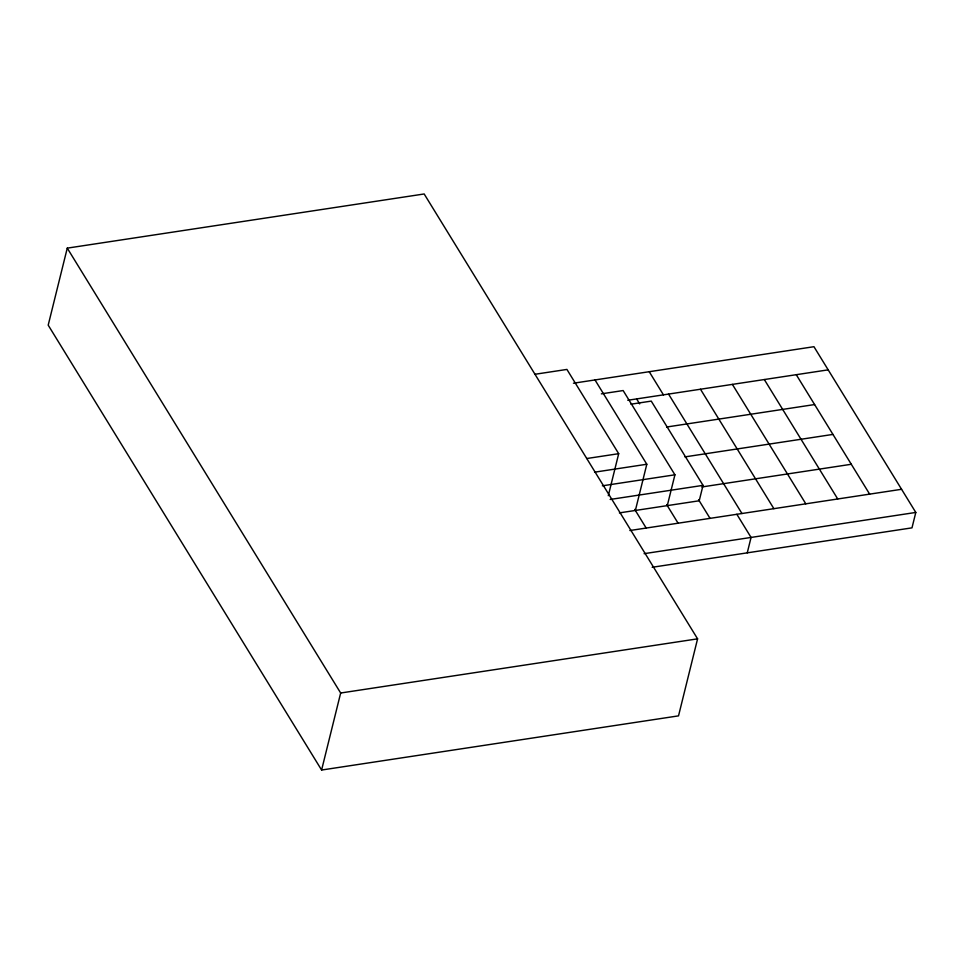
<?xml version="1.0" encoding="UTF-8"?>
<svg xmlns="http://www.w3.org/2000/svg" width="964" height="964" viewBox="0 0 964 964"><rect width="100%" height="100%" fill="white"/><g stroke="black" fill="none" stroke-linecap="round" stroke-linejoin="round"><path stroke-width="1.45" d="M67.263 248.134L48.2 325.157L321.602 770.031L678.523 715.866L697.587 638.843L424.172 193.969L67.263 248.134L340.666 693.008L321.602 770.031M608.296 495.701L618.695 453.683L566.916 369.429L534.996 374.273M635.372 510.462L646.808 464.25L595.029 379.997M667.293 505.618L674.921 474.806L623.142 390.553L601.367 393.854M630.938 404.193L651.254 401.108L703.033 485.362L699.213 500.774L619.406 512.884M747.257 552.842L751.064 537.442L736.845 514.294M573.447 383.214L813.953 346.703L915.8 512.438L911.992 527.85L652.17 567.278M627.781 400.265L828.172 369.851M666.582 427.028L814.604 404.555M586.775 458.527L618.695 453.683M684.934 456.888L832.944 434.415M594.571 472.179L646.808 464.25M602.367 485.82L674.921 474.806M610.164 499.46L703.033 485.362M701.84 486.965L851.296 464.274M629.878 530.525L901.569 489.29M644.097 553.673L915.8 512.438M340.666 693.008L697.587 638.843M796.252 374.695L869.649 494.134M764.319 379.551L837.728 498.978M732.399 384.395L805.808 503.823M700.479 389.239L773.875 508.667M668.546 394.083L741.955 513.523M649.218 371.706L663.449 394.854M636.626 398.927L639.686 403.904M698.563 499.701L710.034 518.367M666.63 504.546L678.102 523.211M634.71 509.39L646.181 528.055"/></g></svg>
